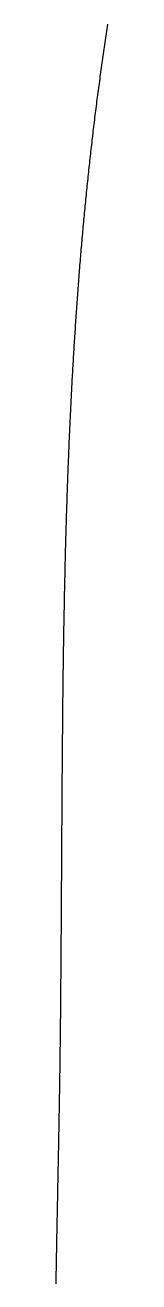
# Model space of a CAD drawing. Header units: metres. Extents: x -45 to 45, y -108 to 108.
# Drawn here: x -20.95 to -19.84, y 54.18 to 81.27 of the extents above; entities that cross this region are included whole.
import ezdxf

# ---------------------------------------------------------------- set-up
doc = ezdxf.new("R2010")
doc.units = ezdxf.units.M

msp = doc.modelspace()

# ---------------------------------------------------------------- linework, layer by layer
for points in [[(-20.889, 57.488), (-20.888, 57.539), (-20.888, 57.59), (-20.887, 57.641), (-20.886, 57.692), (-20.885, 57.743), (-20.884, 57.794), (-20.883, 57.845), (-20.882, 57.896), (-20.881, 57.947), (-20.88, 57.998), (-20.879, 58.049), (-20.879, 58.1), (-20.878, 58.151), (-20.877, 58.201), (-20.876, 58.252), (-20.875, 58.303), (-20.874, 58.354), (-20.874, 58.405), (-20.873, 58.456), (-20.872, 58.507), (-20.871, 58.558), (-20.871, 58.608), (-20.87, 58.659), (-20.869, 58.71), (-20.869, 58.761), (-20.868, 58.812), (-20.867, 58.862), (-20.866, 58.913), (-20.866, 58.964), (-20.865, 59.015), (-20.864, 59.066), (-20.864, 59.116), (-20.863, 59.167), (-20.863, 59.218), (-20.862, 59.269), (-20.861, 59.319), (-20.861, 59.37), (-20.86, 59.421), (-20.86, 59.471), (-20.859, 59.522), (-20.858, 59.573), (-20.858, 59.623), (-20.857, 59.674), (-20.857, 59.725), (-20.856, 59.775), (-20.856, 59.826), (-20.855, 59.877), (-20.855, 59.927), (-20.854, 59.978), (-20.854, 60.029), (-20.853, 60.079), (-20.853, 60.13), (-20.852, 60.181), (-20.852, 60.231), (-20.851, 60.282), (-20.851, 60.332), (-20.85, 60.383), (-20.85, 60.433), (-20.849, 60.484), (-20.849, 60.535), (-20.848, 60.585), (-20.848, 60.636), (-20.848, 60.686), (-20.847, 60.737), (-20.847, 60.787), (-20.846, 60.838), (-20.846, 60.888), (-20.846, 60.939), (-20.845, 60.989), (-20.845, 61.04), (-20.844, 61.09), (-20.844, 61.141), (-20.844, 61.191), (-20.843, 61.241), (-20.843, 61.292), (-20.843, 61.342), (-20.842, 61.393), (-20.842, 61.443), (-20.842, 61.494), (-20.841, 61.544), (-20.841, 61.594), (-20.841, 61.645), (-20.84, 61.695), (-20.84, 61.746), (-20.84, 61.796), (-20.839, 61.846), (-20.839, 61.897), (-20.839, 61.947), (-20.838, 61.997), (-20.838, 62.048), (-20.838, 62.098), (-20.837, 62.148), (-20.837, 62.199), (-20.837, 62.249), (-20.836, 62.299), (-20.836, 62.35), (-20.836, 62.4), (-20.836, 62.45), (-20.835, 62.501), (-20.835, 62.551), (-20.835, 62.601), (-20.834, 62.651), (-20.834, 62.702), (-20.834, 62.752), (-20.834, 62.802), (-20.833, 62.852), (-20.833, 62.903), (-20.833, 62.953), (-20.832, 63.003), (-20.832, 63.053), (-20.832, 63.104), (-20.832, 63.154), (-20.831, 63.204), (-20.831, 63.254), (-20.831, 63.304), (-20.83, 63.355), (-20.83, 63.405), (-20.83, 63.455), (-20.83, 63.505), (-20.829, 63.555), (-20.829, 63.605), (-20.829, 63.655), (-20.828, 63.706), (-20.828, 63.756), (-20.828, 63.806), (-20.828, 63.856), (-20.827, 63.906), (-20.827, 63.956), (-20.827, 64.006), (-20.826, 64.056), (-20.826, 64.106), (-20.826, 64.157), (-20.825, 64.207), (-20.825, 64.257), (-20.825, 64.307), (-20.825, 64.357), (-20.824, 64.407), (-20.824, 64.457), (-20.824, 64.507), (-20.823, 64.557), (-20.823, 64.607), (-20.823, 64.657), (-20.822, 64.707), (-20.822, 64.757), (-20.822, 64.807), (-20.821, 64.857), (-20.821, 64.907), (-20.821, 64.957), (-20.82, 65.007), (-20.82, 65.057), (-20.82, 65.107), (-20.819, 65.157), (-20.819, 65.207), (-20.819, 65.257), (-20.818, 65.307), (-20.818, 65.357), (-20.817, 65.407), (-20.817, 65.457), (-20.817, 65.506), (-20.816, 65.556), (-20.816, 65.606), (-20.815, 65.656), (-20.815, 65.706), (-20.815, 65.756), (-20.814, 65.806), (-20.814, 65.856), (-20.813, 65.906), (-20.813, 65.956), (-20.812, 66.005), (-20.812, 66.055), (-20.811, 66.105), (-20.811, 66.155), (-20.811, 66.205), (-20.81, 66.255), (-20.81, 66.305), (-20.809, 66.354), (-20.809, 66.404), (-20.808, 66.454), (-20.808, 66.504), (-20.807, 66.554), (-20.807, 66.603), (-20.806, 66.653), (-20.805, 66.703), (-20.805, 66.753), (-20.804, 66.803), (-20.804, 66.852), (-20.803, 66.902), (-20.803, 66.952), (-20.802, 67.002), (-20.801, 67.051), (-20.801, 67.101), (-20.8, 67.151), (-20.8, 67.201), (-20.799, 67.25), (-20.798, 67.3), (-20.798, 67.35), (-20.797, 67.4), (-20.796, 67.449), (-20.796, 67.499), (-20.795, 67.549), (-20.794, 67.599), (-20.794, 67.648), (-20.793, 67.698), (-20.792, 67.748), (-20.791, 67.797), (-20.791, 67.847), (-20.79, 67.897), (-20.789, 67.946), (-20.788, 67.996), (-20.788, 68.046), (-20.787, 68.095), (-20.786, 68.145), (-20.785, 68.195), (-20.784, 68.244), (-20.784, 68.294), (-20.783, 68.344), (-20.782, 68.393), (-20.781, 68.443), (-20.78, 68.492), (-20.779, 68.542), (-20.778, 68.592), (-20.777, 68.641), (-20.776, 68.691), (-20.775, 68.74), (-20.774, 68.79), (-20.774, 68.84), (-20.773, 68.889), (-20.772, 68.939), (-20.771, 68.988), (-20.77, 69.038), (-20.769, 69.088), (-20.767, 69.137), (-20.766, 69.187), (-20.765, 69.236), (-20.764, 69.286), (-20.763, 69.335), (-20.762, 69.385), (-20.761, 69.434), (-20.76, 69.484), (-20.759, 69.533), (-20.757, 69.583), (-20.756, 69.632), (-20.755, 69.682), (-20.754, 69.732), (-20.753, 69.781), (-20.751, 69.831), (-20.75, 69.88), (-20.749, 69.93), (-20.748, 69.979), (-20.746, 70.029), (-20.745, 70.078), (-20.744, 70.127), (-20.742, 70.177), (-20.741, 70.226), (-20.74, 70.276), (-20.738, 70.325), (-20.737, 70.375), (-20.736, 70.424), (-20.734, 70.474), (-20.733, 70.523), (-20.731, 70.573), (-20.73, 70.622), (-20.728, 70.672), (-20.727, 70.721), (-20.725, 70.77), (-20.724, 70.82), (-20.722, 70.869), (-20.72, 70.919), (-20.719, 70.968), (-20.717, 71.017), (-20.716, 71.067), (-20.714, 71.116), (-20.712, 71.166), (-20.711, 71.215), (-20.709, 71.264), (-20.707, 71.314), (-20.706, 71.363), (-20.704, 71.413), (-20.702, 71.462), (-20.7, 71.511), (-20.698, 71.561), (-20.697, 71.61), (-20.695, 71.659), (-20.693, 71.709), (-20.691, 71.758), (-20.689, 71.808), (-20.687, 71.857), (-20.685, 71.906), (-20.683, 71.956), (-20.681, 72.005), (-20.679, 72.054), (-20.677, 72.104), (-20.675, 72.153), (-20.673, 72.202), (-20.671, 72.252), (-20.669, 72.301), (-20.667, 72.35), (-20.665, 72.4), (-20.663, 72.449), (-20.661, 72.498), (-20.658, 72.547), (-20.656, 72.597), (-20.654, 72.646), (-20.652, 72.695), (-20.649, 72.745), (-20.647, 72.794), (-20.645, 72.843), (-20.642, 72.892), (-20.64, 72.942), (-20.638, 72.991), (-20.635, 73.04), (-20.633, 73.09), (-20.63, 73.139), (-20.628, 73.188), (-20.626, 73.237), (-20.623, 73.287), (-20.62, 73.336), (-20.618, 73.385), (-20.615, 73.434), (-20.613, 73.484), (-20.61, 73.533), (-20.607, 73.582), (-20.605, 73.631), (-20.602, 73.681), (-20.599, 73.73), (-20.597, 73.779), (-20.594, 73.828), (-20.591, 73.877), (-20.588, 73.927), (-20.586, 73.976), (-20.583, 74.025), (-20.58, 74.074), (-20.577, 74.124), (-20.574, 74.173), (-20.571, 74.222), (-20.568, 74.271), (-20.565, 74.32), (-20.562, 74.37), (-20.559, 74.419), (-20.556, 74.468), (-20.553, 74.517), (-20.55, 74.566), (-20.547, 74.615), (-20.543, 74.665), (-20.54, 74.714), (-20.537, 74.763), (-20.534, 74.812), (-20.53, 74.861), (-20.527, 74.911), (-20.524, 74.96), (-20.52, 75.009), (-20.517, 75.058), (-20.514, 75.107), (-20.51, 75.156), (-20.507, 75.205), (-20.503, 75.255), (-20.5, 75.304), (-20.496, 75.353), (-20.493, 75.402), (-20.489, 75.451), (-20.486, 75.5), (-20.482, 75.549), (-20.478, 75.599), (-20.475, 75.648), (-20.471, 75.697), (-20.467, 75.746), (-20.463, 75.795), (-20.46, 75.844), (-20.456, 75.893), (-20.452, 75.942), (-20.448, 75.992), (-20.444, 76.041), (-20.44, 76.09), (-20.436, 76.139), (-20.432, 76.188), (-20.428, 76.237), (-20.424, 76.286), (-20.42, 76.335), (-20.416, 76.384), (-20.412, 76.434), (-20.408, 76.483), (-20.403, 76.532), (-20.399, 76.581), (-20.395, 76.63), (-20.391, 76.679), (-20.386, 76.728), (-20.382, 76.777), (-20.378, 76.826), (-20.373, 76.875), (-20.369, 76.924), (-20.364, 76.974), (-20.36, 77.023), (-20.355, 77.072), (-20.351, 77.121), (-20.346, 77.17), (-20.341, 77.219), (-20.337, 77.268), (-20.332, 77.317), (-20.327, 77.366), (-20.323, 77.415), (-20.318, 77.464), (-20.313, 77.513), (-20.308, 77.562), (-20.303, 77.611), (-20.298, 77.66), (-20.293, 77.71), (-20.289, 77.759), (-20.284, 77.808), (-20.278, 77.857), (-20.273, 77.906), (-20.268, 77.955), (-20.263, 78.004), (-20.258, 78.053), (-20.253, 78.102), (-20.248, 78.151), (-20.242, 78.2), (-20.237, 78.249), (-20.232, 78.298), (-20.226, 78.347), (-20.221, 78.396), (-20.216, 78.445), (-20.21, 78.494), (-20.205, 78.543), (-20.199, 78.592), (-20.194, 78.641), (-20.188, 78.69), (-20.182, 78.739), (-20.177, 78.788), (-20.171, 78.837), (-20.165, 78.886), (-20.159, 78.935), (-20.154, 78.984), (-20.148, 79.034), (-20.142, 79.083), (-20.136, 79.132), (-20.13, 79.181), (-20.124, 79.23), (-20.118, 79.279), (-20.112, 79.328), (-20.106, 79.377), (-20.1, 79.426), (-20.094, 79.475), (-20.088, 79.524), (-20.081, 79.573), (-20.075, 79.622), (-20.069, 79.671), (-20.062, 79.72), (-20.056, 79.769), (-20.05, 79.818), (-20.043, 79.867), (-20.037, 79.916), (-20.03, 79.965), (-20.024, 80.014), (-20.017, 80.063), (-20.01, 80.112), (-20.004, 80.161), (-19.997, 80.21), (-19.99, 80.259), (-19.984, 80.308), (-19.977, 80.357), (-19.97, 80.406), (-19.963, 80.455), (-19.956, 80.504), (-19.949, 80.553), (-19.942, 80.602), (-19.935, 80.651), (-19.928, 80.7), (-19.921, 80.749), (-19.914, 80.798), (-19.907, 80.847), (-19.899, 80.896), (-19.892, 80.945), (-19.885, 80.994), (-19.877, 81.043), (-19.87, 81.092), (-19.863, 81.141), (-19.855, 81.19), (-19.848, 81.239), (-19.84, 81.288)], [(-20.954, 54.138), (-20.953, 54.188), (-20.952, 54.238), (-20.951, 54.288), (-20.95, 54.338), (-20.949, 54.388), (-20.948, 54.438), (-20.947, 54.488), (-20.946, 54.538), (-20.945, 54.588), (-20.944, 54.638), (-20.943, 54.688), (-20.942, 54.738), (-20.941, 54.788), (-20.94, 54.838), (-20.939, 54.888), (-20.939, 54.938), (-20.938, 54.988), (-20.937, 55.038), (-20.936, 55.088), (-20.935, 55.138), (-20.934, 55.188), (-20.933, 55.238), (-20.932, 55.288), (-20.931, 55.338), (-20.93, 55.388), (-20.929, 55.438), (-20.928, 55.488), (-20.927, 55.538), (-20.926, 55.588), (-20.925, 55.638), (-20.924, 55.688), (-20.923, 55.738), (-20.922, 55.788), (-20.921, 55.838), (-20.92, 55.888), (-20.919, 55.938), (-20.918, 55.988), (-20.917, 56.038), (-20.916, 56.088), (-20.915, 56.138), (-20.914, 56.188), (-20.914, 56.238), (-20.913, 56.288), (-20.912, 56.338), (-20.911, 56.388), (-20.91, 56.438), (-20.909, 56.488), (-20.908, 56.538), (-20.907, 56.588), (-20.906, 56.638), (-20.905, 56.688), (-20.904, 56.738), (-20.903, 56.788), (-20.902, 56.838), (-20.901, 56.888), (-20.9, 56.938), (-20.899, 56.988), (-20.898, 57.038), (-20.897, 57.088), (-20.896, 57.138), (-20.895, 57.188), (-20.894, 57.238), (-20.893, 57.288), (-20.892, 57.338), (-20.891, 57.388), (-20.89, 57.438), (-20.889, 57.488)]]:
    msp.add_lwpolyline(points)

doc.saveas('drawing.dxf')
